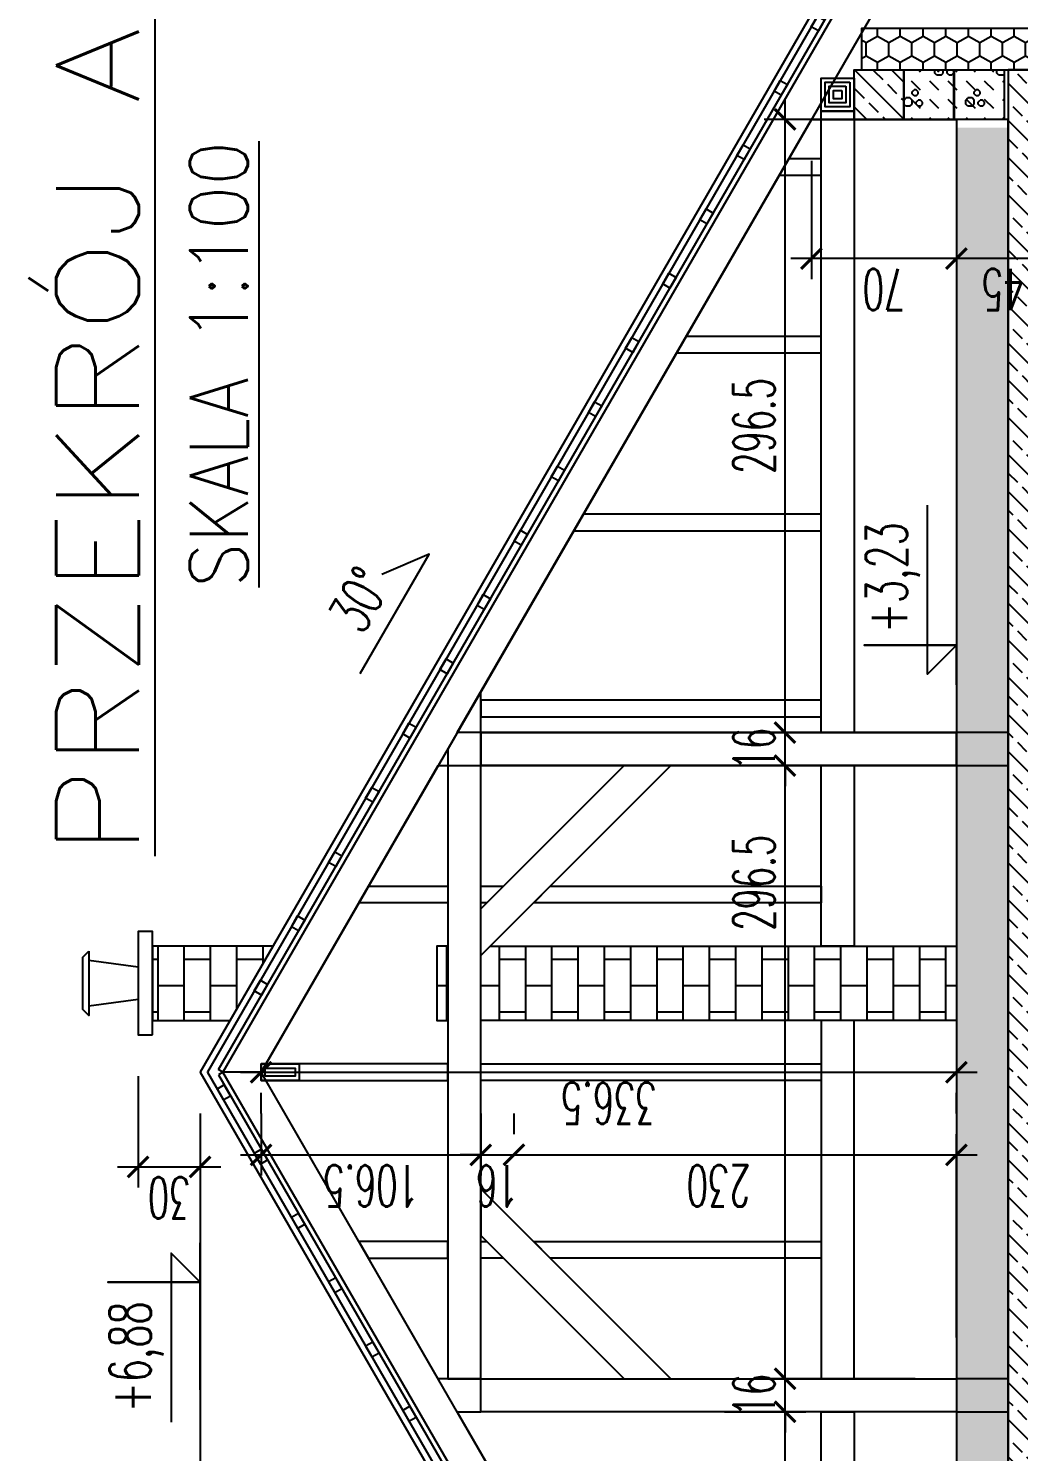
# Model space of a CAD drawing. Header units: millimetres. Extents: x -24587 to 37983, y -70862 to 338.
# Drawn here: x 12663 to 13142, y -60576 to -59887 of the extents above; entities that cross this region are included whole.
import ezdxf
from ezdxf.enums import TextEntityAlignment as Align

# ---------------------------------------------------------------- set-up
doc = ezdxf.new("R2010")
doc.units = ezdxf.units.MM
doc.header["$LTSCALE"] = 50
doc.linetypes.add('DASHED2', pattern=[9.525, 6.35, -3.175])
doc.layers.get('Defpoints').update_dxf_attribs({"color": 251})
for name, color, linetype in [('A-WIEZBA', 163, 'Continuous'), ('K-CIENKIEP', 8, 'DASHED2'), ('K-HATCH', 8, 'Continuous'), ('K-SCHODY', 140, 'Continuous'), ('K-SCIANY', 2, 'Continuous'), ('K-SRUBY', 3, 'Continuous'), ('K-TEXT 2.4mm', 71, 'Continuous'), ('K-TEXT 2.8mm', 101, 'Continuous'), ('K-TEXT 2mm', 254, 'Continuous'), ('K-TEXT 4mm', 4, 'Continuous'), ('K-WYMIARY', 1, 'Continuous')]:
    doc.layers.add(name, color=color, linetype=linetype)
doc.styles.add('text 2.8mm', font='romans.shx', dxfattribs={"width": 0.65})
doc.styles.add('text 2mm', font='romans.shx', dxfattribs={"width": 0.65})
doc.styles.add('text 4mm', font='romans.shx', dxfattribs={"width": 0.8})
doc.styles.add('WYM1', font='romanszb.shx', dxfattribs={"width": 0.6})
doc.dimstyles.new('CM100', dxfattribs={"dimscale": 5, "dimtxt": 2, "dimasz": 1, "dimexe": 1, "dimexo": 2, "dimgap": 0.5, "dimtad": 1, "dimrnd": 0.5, "dimdsep": 46, "dimtxsty": 'WYM1', "dimblk": 'OBLIQUE', "dimcen": 0, "dimdle": 1, "dimclrd": 253, "dimclre": 251, "dimclrt": 30, "dimadec": 0, "dimazin": 0, "dimtfac": 1, "dimtix": 1, "dimtmove": 0, "dimatfit": 0, "dimfxl": 1, "dimtfillclr": 256, "dimtolj": 1, "dimarcsym": 0})

# ---------------------------------------------------------------- blocks, each defined once
blk = doc.blocks.new('_ArchTick')
at = {"color": 0, "linetype": 'ByBlock', "const_width": 0.15}
blk.add_lwpolyline([(-0.5, -0.5), (0.5, 0.5)], dxfattribs=at)
blk = doc.blocks.new('*D137')
at = {"layer": 'Defpoints', "color": 0, "transparency": 16777216}
for p in [(13111.51, -59931.35), (13156.51, -59931.35), (13111.51, -59998.67)]:
    blk.add_point(p, dxfattribs=at)
at = {"layer": 'K-WYMIARY', "color": 251, "lineweight": -2, "transparency": 16777216}
for p, q in [((13111.51, -59951.35), (13111.51, -60008.67)), ((13156.51, -59951.35), (13156.51, -60008.67))]:
    blk.add_line(p, q, dxfattribs=at)
at = {"layer": 'K-WYMIARY', "color": 253, "lineweight": -2, "transparency": 16777216}
blk.add_line((13166.51, -59998.67), (13101.51, -59998.67), dxfattribs=at)
at = {"layer": 'K-WYMIARY', "color": 253, "lineweight": -2, "transparency": 16777216, "xscale": 10, "yscale": 10, "zscale": 10, "rotation": 180}
blk.add_blockref('_ArchTick', (13111.51, -59998.67), dxfattribs=at)
at = {"layer": 'K-WYMIARY', "color": 253, "lineweight": -2, "transparency": 16777216, "xscale": 10, "yscale": 10, "zscale": 10}
blk.add_blockref('_ArchTick', (13156.51, -59998.67), dxfattribs=at)
at = {"layer": 'K-WYMIARY', "color": 30, "transparency": 16777216, "insert": (13134.01, -60013.67), "char_height": 20, "attachment_point": 5, "rotation": 180, "style": 'WYM1'}
blk.add_mtext('\\A1;45', dxfattribs=at)
blk = doc.blocks.new('*D138')
at = {"layer": 'Defpoints', "color": 0, "transparency": 16777216}
for p in [(13041.39, -59931.35), (13111.51, -59931.35), (13041.39, -59998.67)]:
    blk.add_point(p, dxfattribs=at)
at = {"layer": 'K-WYMIARY', "color": 251, "lineweight": -2, "transparency": 16777216}
for p, q in [((13041.39, -59951.35), (13041.39, -60008.67)), ((13111.51, -59951.35), (13111.51, -60008.67))]:
    blk.add_line(p, q, dxfattribs=at)
at = {"layer": 'K-WYMIARY', "color": 253, "lineweight": -2, "transparency": 16777216}
blk.add_line((13121.51, -59998.67), (13031.39, -59998.67), dxfattribs=at)
at = {"layer": 'K-WYMIARY', "color": 253, "lineweight": -2, "transparency": 16777216, "xscale": 10, "yscale": 10, "zscale": 10, "rotation": 180}
blk.add_blockref('_ArchTick', (13041.39, -59998.67), dxfattribs=at)
at = {"layer": 'K-WYMIARY', "color": 253, "lineweight": -2, "transparency": 16777216, "xscale": 10, "yscale": 10, "zscale": 10}
blk.add_blockref('_ArchTick', (13111.51, -59998.67), dxfattribs=at)
at = {"layer": 'K-WYMIARY', "color": 30, "transparency": 16777216, "insert": (13076.45, -60013.67), "char_height": 20, "attachment_point": 5, "rotation": 180, "style": 'WYM1'}
blk.add_mtext('\\A1;70', dxfattribs=at)
blk = doc.blocks.new('*D139')
at = {"layer": 'Defpoints', "color": 0, "transparency": 16777216}
for p in [(12775.23, -60392.35), (13111.51, -60392.35), (13111.51, -60392.35)]:
    blk.add_point(p, dxfattribs=at)
at = {"layer": 'K-WYMIARY', "color": 253, "lineweight": -2, "transparency": 16777216}
blk.add_line((12765.23, -60392.35), (13121.51, -60392.35), dxfattribs=at)
at = {"layer": 'K-WYMIARY', "color": 251, "lineweight": -2, "transparency": 16777216}
for p, q in [((12775.23, -60412.35), (12775.23, -60402.35)), ((13111.51, -60412.35), (13111.51, -60402.35))]:
    blk.add_line(p, q, dxfattribs=at)
at = {"layer": 'K-WYMIARY', "color": 253, "lineweight": -2, "transparency": 16777216, "xscale": 10, "yscale": 10, "zscale": 10, "rotation": 180.0000000000002}
blk.add_blockref('_ArchTick', (12775.23, -60392.35), dxfattribs=at)
at = {"layer": 'K-WYMIARY', "color": 253, "lineweight": -2, "transparency": 16777216, "xscale": 10, "yscale": 10, "zscale": 10}
blk.add_blockref('_ArchTick', (13111.51, -60392.35), dxfattribs=at)
at = {"layer": 'K-WYMIARY', "color": 30, "transparency": 16777216, "insert": (12943.37, -60407.35), "char_height": 20, "attachment_point": 5, "rotation": 180, "style": 'WYM1'}
blk.add_mtext('\\A1;336.5', dxfattribs=at)
blk = doc.blocks.new('*D144')
at = {"layer": 'Defpoints', "color": 0, "transparency": 16777216}
for p in [(12745.79, -60392.35), (13486.01, -60959.35), (12745.79, -61387.52)]:
    blk.add_point(p, dxfattribs=at)
at = {"layer": 'K-WYMIARY', "color": 251, "lineweight": -2, "transparency": 16777216}
for p, q in [((12745.79, -60412.35), (12745.79, -61397.52)), ((13486.01, -60979.35), (13486.01, -61397.52))]:
    blk.add_line(p, q, dxfattribs=at)
at = {"layer": 'K-WYMIARY', "color": 253, "lineweight": -2, "transparency": 16777216}
blk.add_line((13496.01, -61387.52), (12735.79, -61387.52), dxfattribs=at)
at = {"layer": 'K-WYMIARY', "color": 253, "lineweight": -2, "transparency": 16777216, "xscale": 10, "yscale": 10, "zscale": 10, "rotation": 180.0000000000002}
blk.add_blockref('_ArchTick', (12745.79, -61387.52), dxfattribs=at)
at = {"layer": 'K-WYMIARY', "color": 253, "lineweight": -2, "transparency": 16777216, "xscale": 10, "yscale": 10, "zscale": 10}
blk.add_blockref('_ArchTick', (13486.01, -61387.52), dxfattribs=at)
at = {"layer": 'K-WYMIARY', "color": 30, "transparency": 16777216, "insert": (13115.9, -61402.52), "char_height": 20, "attachment_point": 5, "rotation": 180, "style": 'WYM1'}
blk.add_mtext('\\A1;740', dxfattribs=at)
blk = doc.blocks.new('*D143')
at = {"layer": 'Defpoints', "color": 0, "transparency": 16777216}
for p in [(12745.79, -60392.35), (13085.96, -60937.33), (13085.96, -61347.52)]:
    blk.add_point(p, dxfattribs=at)
at = {"layer": 'K-WYMIARY', "color": 251, "lineweight": -2, "transparency": 16777216}
for p, q in [((12745.79, -60412.35), (12745.79, -61357.52)), ((13085.96, -60957.33), (13085.96, -61357.52))]:
    blk.add_line(p, q, dxfattribs=at)
at = {"layer": 'K-WYMIARY', "color": 253, "lineweight": -2, "transparency": 16777216}
blk.add_line((12735.79, -61347.52), (13095.96, -61347.52), dxfattribs=at)
at = {"layer": 'K-WYMIARY', "color": 253, "lineweight": -2, "transparency": 16777216, "xscale": 10, "yscale": 10, "zscale": 10, "rotation": 180.0000000000002}
blk.add_blockref('_ArchTick', (12745.79, -61347.52), dxfattribs=at)
at = {"layer": 'K-WYMIARY', "color": 253, "lineweight": -2, "transparency": 16777216, "xscale": 10, "yscale": 10, "zscale": 10}
blk.add_blockref('_ArchTick', (13085.96, -61347.52), dxfattribs=at)
at = {"layer": 'K-WYMIARY', "color": 30, "transparency": 16777216, "insert": (12915.87, -61362.52), "char_height": 20, "attachment_point": 5, "rotation": 180, "style": 'WYM1'}
blk.add_mtext('\\A1;340', dxfattribs=at)
blk = doc.blocks.new('*D148')
at = {"layer": 'Defpoints', "color": 0, "transparency": 16777216}
for p in [(12979.25, -60556.68), (13028.59, -60556.68), (13041.39, -60853.35)]:
    blk.add_point(p, dxfattribs=at)
at = {"layer": 'K-WYMIARY', "color": 253, "lineweight": -2, "transparency": 16777216}
blk.add_line((13028.59, -60863.35), (13028.59, -60546.68), dxfattribs=at)
at = {"layer": 'K-WYMIARY', "color": 251, "lineweight": -2, "transparency": 16777216}
for p, q in [((12999.25, -60556.68), (13038.59, -60556.68)), ((13021.39, -60853.35), (13018.59, -60853.35))]:
    blk.add_line(p, q, dxfattribs=at)
at = {"layer": 'K-WYMIARY', "color": 253, "lineweight": -2, "transparency": 16777216, "xscale": 10, "yscale": 10, "zscale": 10}
for p, rotation in [((13028.59, -60556.68), 90.0000000000002), ((13028.59, -60853.35), 270.0000000000002)]:
    blk.add_blockref('_ArchTick', p, dxfattribs=dict(at, rotation=rotation))
at = {"layer": 'K-WYMIARY', "color": 30, "transparency": 16777216, "insert": (13013.59, -60705.02), "char_height": 20, "attachment_point": 5, "rotation": 90, "style": 'WYM1'}
blk.add_mtext('\\A1;296.5', dxfattribs=at)
blk = doc.blocks.new('*D149')
at = {"layer": 'Defpoints', "color": 0, "transparency": 16777216}
for p in [(13028.59, -60540.68), (13111.51, -60540.68), (12979.25, -60556.68)]:
    blk.add_point(p, dxfattribs=at)
at = {"layer": 'K-WYMIARY', "color": 253, "lineweight": -2, "transparency": 16777216}
for p, q in [((13028.59, -60540.68), (13028.59, -60530.68)), ((13028.59, -60556.68), (13028.59, -60540.68)), ((13028.59, -60556.68), (13028.59, -60566.68))]:
    blk.add_line(p, q, dxfattribs=at)
at = {"layer": 'K-WYMIARY', "color": 251, "lineweight": -2, "transparency": 16777216}
for p, q in [((13091.51, -60540.68), (13018.59, -60540.68)), ((12999.25, -60556.68), (13038.59, -60556.68))]:
    blk.add_line(p, q, dxfattribs=at)
at = {"layer": 'K-WYMIARY', "color": 253, "lineweight": -2, "transparency": 16777216, "xscale": 10, "yscale": 10, "zscale": 10}
for p, rotation in [((13028.59, -60540.68), 270.0000000000002), ((13028.59, -60556.68), 90.0000000000002)]:
    blk.add_blockref('_ArchTick', p, dxfattribs=dict(at, rotation=rotation))
at = {"layer": 'K-WYMIARY', "color": 30, "transparency": 16777216, "insert": (13013.59, -60548.68), "char_height": 20, "attachment_point": 5, "rotation": 90, "style": 'WYM1'}
blk.add_mtext('\\A1;16', dxfattribs=at)
blk = doc.blocks.new('*D150')
at = {"layer": 'Defpoints', "color": 0, "transparency": 16777216}
for p in [(13028.59, -60244.02), (13111.51, -60244.02), (13111.51, -60540.68)]:
    blk.add_point(p, dxfattribs=at)
at = {"layer": 'K-WYMIARY', "color": 253, "lineweight": -2, "transparency": 16777216}
blk.add_line((13028.59, -60550.68), (13028.59, -60234.02), dxfattribs=at)
at = {"layer": 'K-WYMIARY', "color": 251, "lineweight": -2, "transparency": 16777216}
for p, q in [((13091.51, -60244.02), (13018.59, -60244.02)), ((13091.51, -60540.68), (13018.59, -60540.68))]:
    blk.add_line(p, q, dxfattribs=at)
at = {"layer": 'K-WYMIARY', "color": 253, "lineweight": -2, "transparency": 16777216, "xscale": 10, "yscale": 10, "zscale": 10}
for p, rotation in [((13028.59, -60244.02), 90.0000000000002), ((13028.59, -60540.68), 270.0000000000002)]:
    blk.add_blockref('_ArchTick', p, dxfattribs=dict(at, rotation=rotation))
at = {"layer": 'K-WYMIARY', "color": 30, "transparency": 16777216, "insert": (13013.59, -60300.72), "char_height": 20, "attachment_point": 5, "rotation": 90, "style": 'WYM1'}
blk.add_mtext('\\A1;296.5', dxfattribs=at)
blk = doc.blocks.new('*D151')
at = {"layer": 'Defpoints', "color": 0, "transparency": 16777216}
for p in [(13028.59, -60228.02), (13111.51, -60228.02), (13111.51, -60244.02)]:
    blk.add_point(p, dxfattribs=at)
at = {"layer": 'K-WYMIARY', "color": 253, "lineweight": -2, "transparency": 16777216}
for p, q in [((13028.59, -60228.02), (13028.59, -60218.02)), ((13028.59, -60244.02), (13028.59, -60228.02)), ((13028.59, -60244.02), (13028.59, -60254.02))]:
    blk.add_line(p, q, dxfattribs=at)
at = {"layer": 'K-WYMIARY', "color": 251, "lineweight": -2, "transparency": 16777216}
for p, q in [((13091.51, -60228.02), (13018.59, -60228.02)), ((13091.51, -60244.02), (13018.59, -60244.02))]:
    blk.add_line(p, q, dxfattribs=at)
at = {"layer": 'K-WYMIARY', "color": 253, "lineweight": -2, "transparency": 16777216, "xscale": 10, "yscale": 10, "zscale": 10}
for p, rotation in [((13028.59, -60228.02), 270.0000000000002), ((13028.59, -60244.02), 90.0000000000002)]:
    blk.add_blockref('_ArchTick', p, dxfattribs=dict(at, rotation=rotation))
at = {"layer": 'K-WYMIARY', "color": 30, "transparency": 16777216, "insert": (13013.59, -60236.02), "char_height": 20, "attachment_point": 5, "rotation": 90, "style": 'WYM1'}
blk.add_mtext('\\A1;16', dxfattribs=at)
blk = doc.blocks.new('*D152')
at = {"layer": 'Defpoints', "color": 0, "transparency": 16777216}
for p in [(13028.59, -59931.35), (13111.51, -59931.35), (13111.51, -60228.02)]:
    blk.add_point(p, dxfattribs=at)
at = {"layer": 'K-WYMIARY', "color": 253, "lineweight": -2, "transparency": 16777216}
blk.add_line((13028.59, -60238.02), (13028.59, -59921.35), dxfattribs=at)
at = {"layer": 'K-WYMIARY', "color": 251, "lineweight": -2, "transparency": 16777216}
for p, q in [((13091.51, -59931.35), (13018.59, -59931.35)), ((13091.51, -60228.02), (13018.59, -60228.02))]:
    blk.add_line(p, q, dxfattribs=at)
at = {"layer": 'K-WYMIARY', "color": 253, "lineweight": -2, "transparency": 16777216, "xscale": 10, "yscale": 10, "zscale": 10}
for p, rotation in [((13028.59, -59931.35), 90.0000000000002), ((13028.59, -60228.02), 270.0000000000002)]:
    blk.add_blockref('_ArchTick', p, dxfattribs=dict(at, rotation=rotation))
at = {"layer": 'K-WYMIARY', "color": 30, "transparency": 16777216, "insert": (13013.59, -60079.68), "char_height": 20, "attachment_point": 5, "rotation": 90, "style": 'WYM1'}
blk.add_mtext('\\A1;296.5', dxfattribs=at)
blk = doc.blocks.new('*D153')
at = {"layer": 'Defpoints', "color": 0, "transparency": 16777216}
for p in [(13111.51, -60432.35), (12881.49, -60540.68), (13111.51, -60540.68)]:
    blk.add_point(p, dxfattribs=at)
at = {"layer": 'K-WYMIARY', "color": 251, "lineweight": -2, "transparency": 16777216}
for p, q in [((12881.49, -60520.68), (12881.49, -60422.35)), ((13111.51, -60520.68), (13111.51, -60422.35))]:
    blk.add_line(p, q, dxfattribs=at)
at = {"layer": 'K-WYMIARY', "color": 253, "lineweight": -2, "transparency": 16777216}
blk.add_line((12871.49, -60432.35), (13121.51, -60432.35), dxfattribs=at)
at = {"layer": 'K-WYMIARY', "color": 253, "lineweight": -2, "transparency": 16777216, "xscale": 10, "yscale": 10, "zscale": 10, "rotation": 180.0000000000002}
blk.add_blockref('_ArchTick', (12881.49, -60432.35), dxfattribs=at)
at = {"layer": 'K-WYMIARY', "color": 253, "lineweight": -2, "transparency": 16777216, "xscale": 10, "yscale": 10, "zscale": 10}
blk.add_blockref('_ArchTick', (13111.51, -60432.35), dxfattribs=at)
at = {"layer": 'K-WYMIARY', "color": 30, "transparency": 16777216, "insert": (12996.5, -60447.35), "char_height": 20, "attachment_point": 5, "rotation": 180, "style": 'WYM1'}
blk.add_mtext('\\A1;230', dxfattribs=at)
blk = doc.blocks.new('*D154')
at = {"layer": 'Defpoints', "color": 0, "transparency": 16777216}
for p in [(12775.23, -60392.35), (12881.49, -60392.35), (12881.49, -60432.35)]:
    blk.add_point(p, dxfattribs=at)
at = {"layer": 'K-WYMIARY', "color": 251, "lineweight": -2, "transparency": 16777216}
for p, q in [((12775.23, -60412.35), (12775.23, -60442.35)), ((12881.49, -60412.35), (12881.49, -60442.35))]:
    blk.add_line(p, q, dxfattribs=at)
at = {"layer": 'K-WYMIARY', "color": 253, "lineweight": -2, "transparency": 16777216}
blk.add_line((12765.23, -60432.35), (12891.49, -60432.35), dxfattribs=at)
at = {"layer": 'K-WYMIARY', "color": 253, "lineweight": -2, "transparency": 16777216, "xscale": 10, "yscale": 10, "zscale": 10, "rotation": 180.0000000000002}
blk.add_blockref('_ArchTick', (12775.23, -60432.35), dxfattribs=at)
at = {"layer": 'K-WYMIARY', "color": 253, "lineweight": -2, "transparency": 16777216, "xscale": 10, "yscale": 10, "zscale": 10}
blk.add_blockref('_ArchTick', (12881.49, -60432.35), dxfattribs=at)
at = {"layer": 'K-WYMIARY', "color": 30, "transparency": 16777216, "insert": (12828.36, -60447.35), "char_height": 20, "attachment_point": 5, "rotation": 180, "style": 'WYM1'}
blk.add_mtext('\\A1;106.5', dxfattribs=at)
blk = doc.blocks.new('*D155')
at = {"layer": 'Defpoints', "color": 0, "transparency": 16777216}
for p in [(12881.49, -60432.35), (12897.49, -60432.35), (12897.49, -60432.35)]:
    blk.add_point(p, dxfattribs=at)
at = {"layer": 'K-WYMIARY', "color": 251, "lineweight": -2, "transparency": 16777216}
for p, q in [((12881.49, -60412.35), (12881.49, -60422.35)), ((12897.49, -60412.35), (12897.49, -60422.35))]:
    blk.add_line(p, q, dxfattribs=at)
at = {"layer": 'K-WYMIARY', "color": 253, "lineweight": -2, "transparency": 16777216}
for p, q in [((12881.49, -60432.35), (12871.49, -60432.35)), ((12881.49, -60432.35), (12897.49, -60432.35)), ((12897.49, -60432.35), (12907.49, -60432.35))]:
    blk.add_line(p, q, dxfattribs=at)
at = {"layer": 'K-WYMIARY', "color": 253, "lineweight": -2, "transparency": 16777216, "xscale": 10, "yscale": 10, "zscale": 10}
blk.add_blockref('_ArchTick', (12881.49, -60432.35), dxfattribs=at)
at = {"layer": 'K-WYMIARY', "color": 253, "lineweight": -2, "transparency": 16777216, "xscale": 10, "yscale": 10, "zscale": 10, "rotation": 180.0000000000002}
blk.add_blockref('_ArchTick', (12897.49, -60432.35), dxfattribs=at)
at = {"layer": 'K-WYMIARY', "color": 30, "transparency": 16777216, "insert": (12889.49, -60447.35), "char_height": 20, "attachment_point": 5, "rotation": 180, "style": 'WYM1'}
blk.add_mtext('\\A1;16', dxfattribs=at)
blk = doc.blocks.new('*D238')
at = {"layer": 'Defpoints', "color": 0, "transparency": 16777216}
for p in [(12715.79, -60374.35), (12745.79, -60392.35), (12745.79, -60438.19)]:
    blk.add_point(p, dxfattribs=at)
at = {"layer": 'K-WYMIARY', "color": 251, "lineweight": -2, "transparency": 16777216}
for p, q in [((12715.79, -60394.35), (12715.79, -60448.19)), ((12745.79, -60412.35), (12745.79, -60448.19))]:
    blk.add_line(p, q, dxfattribs=at)
at = {"layer": 'K-WYMIARY', "color": 253, "lineweight": -2, "transparency": 16777216}
blk.add_line((12705.79, -60438.19), (12755.79, -60438.19), dxfattribs=at)
at = {"layer": 'K-WYMIARY', "color": 253, "lineweight": -2, "transparency": 16777216, "xscale": 10, "yscale": 10, "zscale": 10}
for p, rotation in [((12715.79, -60438.19), 179.9999999999999), ((12745.79, -60438.19), 359.9999999999999)]:
    blk.add_blockref('_ArchTick', p, dxfattribs=dict(at, rotation=rotation))
at = {"layer": 'K-WYMIARY', "color": 30, "transparency": 16777216, "insert": (12730.79, -60453.19), "char_height": 20, "attachment_point": 5, "rotation": 180, "style": 'WYM1'}
blk.add_mtext('\\A1;30', dxfattribs=at)

msp = doc.modelspace()

# ---------------------------------------------------------------- hatches: boundary and pattern name
at = {"layer": 'K-HATCH'}
h = msp.add_hatch(dxfattribs=at)
h.set_pattern_fill('HONEY', color=256, scale=2)
h.set_pattern_definition([(90, (315.0566, 2), (-5.4992613, 9.525), [6.35, -12.7]), (210, (315.0566, 2), (-5.49926133, -9.525), [6.35, -12.7]), (150, (315.0566, 2), (-10.9985226, 2e-08), [-12.7, 6.35])])
h.paths.add_polyline_path([(13065.639, -59887.349), (13065.639, -59907.349), (13201.009, -59907.349), (13201.009, -59887.349)])
h = msp.add_hatch(dxfattribs=at)
h.set_pattern_fill('ANSI33', color=256, scale=2, angle=360, style=0)
h.set_pattern_definition([(135, (315.057, 4), (-8.980256, -8.980256), []), (135, (315.057, 12.98), (-8.980256, -8.980256), [6.35, -3.175])])
h.paths.add_polyline_path([(13086.009, -59907.349), (13062.009, -59907.349), (13062.009, -59931.349), (13086.009, -59931.349)])
h = msp.add_hatch(dxfattribs=at)
h.set_pattern_fill('GAZOBET', color=256, angle=90, style=0, pattern_type=2)
h.set_pattern_definition([(90, (-4e-14, 1), (-30, 30), [1, -29]), (90, (-3, 1), (-30, 30), [1, -29]), (90, (-2, 6), (-30, 30), [1, -29]), (90, (-5, 6), (-30, 30), [1, -29]), (90, (-15, 16), (-30, 30), [1, -29]), (90, (-18, 16), (-30, 30), [1, -29]), (90, (-17, 21), (-30, 30), [1, -29]), (90, (-20, 21), (-30, 30), [1, -29]), (90, (-5, 1), (-30, 30), [2, -28]), (90, (-9, 1), (-30, 30), [2, -28]), (90, (-20, 16), (-30, 30), [2, -28]), (90, (-24, 16), (-30, 30), [2, -28]), (180, (-1, -4e-14), (-30, -30), [1, -29]), (180, (-1, 3), (-30, -30), [1, -29]), (180, (-3, 5), (-30, -30), [1, -29]), (180, (-3, 8), (-30, -30), [1, -29]), (180, (-16, 15), (-30, -30), [1, -29]), (180, (-16, 18), (-30, -30), [1, -29]), (180, (-18, 20), (-30, -30), [1, -29]), (180, (-18, 23), (-30, -30), [1, -29]), (180, (-6, -3e-13), (-30, -30), [2, -28]), (180, (-6, 4), (-30, -30), [2, -28]), (180, (-21, 15), (-30, -30), [2, -28]), (180, (-21, 19), (-30, -30), [2, -28]), (135, (-2, -8e-14), (-45, 15), [1.414214, -41.012193]), (135, (-8e-14, 2), (-45, 15), [1.414214, -41.012193]), (135, (-4, 5), (-45, 15), [1.414214, -41.012193]), (135, (-2, 7), (-45, 15), [1.414214, -41.012193]), (135, (-17, 15), (-45, 15), [1.414214, -41.012193]), (135, (-15, 17), (-45, 15), [1.414214, -41.012193]), (135, (-19, 20), (-45, 15), [1.414214, -41.012193]), (135, (-17, 22), (-45, 15), [1.414214, -41.012193]), (135, (-8, -3e-13), (-45, 15), [1.414214, -41.012193]), (135, (-5, 3), (-45, 15), [1.414214, -41.012193]), (135, (-23, 15), (-45, 15), [1.414214, -41.012193]), (135, (-20, 18), (-45, 15), [1.414214, -41.012193]), (45, (-1, -4e-14), (-3e-12, 60), [1.414214, -19.79899]), (45, (-3, 2), (-3e-12, 60), [1.414214, -19.79899]), (45, (-3, 5), (-3e-12, 60), [1.414214, -19.79899]), (45, (-5, 7), (-3e-12, 60), [1.414214, -19.79899]), (45, (-16, 15), (-3e-12, 60), [1.414214, -19.79899]), (45, (-18, 17), (-3e-12, 60), [1.414214, -19.79899]), (45, (-18, 20), (-3e-12, 60), [1.414214, -19.79899]), (45, (-20, 22), (-3e-12, 60), [1.414214, -19.79899]), (45, (-6, -3e-13), (-3e-12, 60), [1.414214, -19.79899]), (45, (-9, 3), (-3e-12, 60), [1.414214, -19.79899]), (45, (-21, 15), (-3e-12, 60), [1.414214, -19.79899]), (45, (-24, 18), (-3e-12, 60), [1.414214, -19.79899]), (135, (-5, 10), (-8.83883476, -4e-13), [6.25, -6.25])])
h.paths.add_polyline_path([(13110.009, -59907.349), (13086.009, -59907.349), (13086.009, -59931.349), (13110.009, -59931.349)])
h.paths.add_polyline_path([(13110.509, -59931.349), (13134.509, -59931.349), (13134.509, -59907.349), (13110.509, -59907.349)])
h = msp.add_hatch(dxfattribs=at)
h.set_pattern_fill('ANSI33', color=256, scale=2, angle=360, style=0)
h.set_pattern_definition([(135, (315.057, -7e-12), (-8.980256, -8.980256), []), (135, (315.057, 8.98), (-8.980256, -8.980256), [6.35, -3.175])])
h.paths.add_polyline_path([(13136.509, -60877.349), (13156.509, -60877.349), (13156.509, -60807.349), (13160.509, -60807.349), (13160.509, -60783.349), (13156.509, -60783.349), (13156.509, -60331.349), (13160.509, -60331.349), (13160.509, -60307.349), (13156.509, -60307.349), (13156.509, -59931.349), (13201.009, -59931.349), (13201.009, -59907.349), (13136.509, -59907.349)])
h = msp.add_hatch(dxfattribs=at)
h.set_pattern_fill('HONEY', color=256, scale=2)
h.set_pattern_definition([(90, (315.0566, -7e-12), (-5.4992613, 9.525), [6.35, -12.7]), (210, (315.0566, -7e-12), (-5.49926133, -9.525), [6.35, -12.7]), (150, (315.0566, -7e-12), (-10.9985226, 2e-08), [-12.7, 6.35])])
h.paths.add_polyline_path([(13111.509, -59935.349), (13111.509, -60849.349), (13134.509, -60849.349), (13136.509, -60849.349), (13136.509, -59935.349)])
h = msp.add_hatch(dxfattribs=at)
h.set_pattern_fill('BRICK', color=256, scale=2, angle=180)
h.set_pattern_definition([(270, (0, 0), (12.7, -4e-14), []), (360, (0, 0), (7e-14, 25.4), [12.7, -12.7]), (360, (-4e-14, -12.7), (7e-14, 25.4), [-12.7, 12.7])])
h.paths.add_polyline_path([(12722.787, -60331.349), (12722.787, -60367.349), (12760.221, -60367.349), (12781.005, -60331.349)])
h.paths.add_polyline_path([(12865.491, -60331.349), (12860.295, -60331.349), (12860.295, -60367.349), (12865.491, -60367.349)])
h.paths.add_polyline_path([(12881.491, -60367.349), (13111.509, -60367.349), (13111.509, -60331.349), (12886.081, -60331.349), (12881.491, -60335.939)])

# ---------------------------------------------------------------- linework, layer by layer
at = {"layer": 'A-WIEZBA'}
for p, q in [((12754.591, -60391.099), (13066.292, -59851.217)), ((13069.958, -59849.869), (12756.756, -60392.349)), ((13083.482, -59858.443), (12775.232, -60392.349)), ((13069.958, -60934.829), (12756.756, -60392.349)), ((13083.482, -60926.255), (12775.232, -60392.349)), ((12754.591, -60393.599), (13066.292, -60933.481))]:
    msp.add_line(p, q, dxfattribs=at)
at = {"layer": 'A-WIEZBA', "elevation": 0}
for points in [[(13044.725, -59888.573), (13041.261, -59886.573), (13044.261, -59881.377), (13047.725, -59883.377)], [(13026.77, -59919.673), (13023.305, -59917.673), (13026.305, -59912.476), (13029.77, -59914.476)], [(13008.814, -59950.772), (13005.35, -59948.772), (13008.35, -59943.576), (13011.814, -59945.576)], [(13046.009, -59958.349), (13046.009, -59950.349), (13030.421, -59950.349), (13025.802, -59958.349)], [(12990.859, -59981.872), (12987.395, -59979.872), (12990.395, -59974.676), (12993.859, -59976.676)], [(12972.903, -60012.972), (12969.439, -60010.972), (12972.439, -60005.776), (12975.903, -60007.776)], [(12954.948, -60044.071), (12951.484, -60042.071), (12954.484, -60036.875), (12957.948, -60038.875)], [(13046.009, -60044.349), (13046.009, -60036.349), (12980.768, -60036.349), (12976.15, -60044.349)], [(12936.992, -60075.171), (12933.528, -60073.171), (12936.528, -60067.975), (12939.992, -60069.975)], [(12919.037, -60106.271), (12915.573, -60104.271), (12918.573, -60099.075), (12922.037, -60101.075)], [(13046.009, -60130.349), (13046.009, -60122.349), (12931.116, -60122.349), (12926.497, -60130.349)], [(12901.082, -60137.371), (12897.617, -60135.371), (12900.617, -60130.174), (12904.082, -60132.174)], [(12883.126, -60168.47), (12879.662, -60166.47), (12882.662, -60161.274), (12886.126, -60163.274)], [(12865.171, -60199.57), (12861.707, -60197.57), (12864.707, -60192.374), (12868.171, -60194.374)], [(13046.009, -60220.349), (13046.009, -60212.349), (12881.491, -60212.349), (12881.491, -60220.349)], [(12847.215, -60230.67), (12843.751, -60228.67), (12846.751, -60223.474), (12850.215, -60225.474)], [(12829.26, -60261.769), (12825.796, -60259.769), (12828.796, -60254.573), (12832.26, -60256.573)], [(12811.304, -60292.869), (12807.84, -60290.869), (12810.84, -60285.673), (12814.304, -60287.673)], [(12822.574, -60310.349), (12827.193, -60302.349), (12865.491, -60302.349), (12865.491, -60310.349)], [(12907.081, -60310.349), (12915.081, -60302.349), (13046.009, -60302.349), (13046.009, -60310.349)], [(12793.349, -60323.969), (12789.885, -60321.969), (12792.885, -60316.773), (12796.349, -60318.773)], [(12775.394, -60355.069), (12771.93, -60353.069), (12774.93, -60347.872), (12778.394, -60349.872)], [(12775.232, -60388.349), (12775.232, -60396.349), (12865.491, -60396.349), (12865.491, -60388.349)], [(12775.232, -60396.349), (12775.232, -60388.349), (12793.707, -60388.349), (12793.707, -60396.349)], [(12777.232, -60394.349), (12777.232, -60390.349), (12791.707, -60390.349), (12791.707, -60394.349)], [(13046.009, -60388.349), (13046.009, -60396.349), (12881.491, -60396.349), (12881.491, -60388.349)], [(12757.438, -60398.53), (12753.974, -60400.53), (12756.974, -60405.726), (12760.438, -60403.726)], [(12775.394, -60429.629), (12771.93, -60431.629), (12774.93, -60436.826), (12778.394, -60434.826)], [(12793.349, -60460.729), (12789.885, -60462.729), (12792.885, -60467.925), (12796.349, -60465.925)], [(12822.574, -60474.349), (12827.193, -60482.349), (12865.491, -60482.349), (12865.491, -60474.349)], [(12884.454, -60474.349), (12892.454, -60482.349), (12881.491, -60482.349), (12881.491, -60474.349)], [(12915.081, -60482.349), (12907.081, -60474.349), (13046.009, -60474.349), (13046.009, -60482.349)], [(12811.304, -60491.829), (12807.84, -60493.829), (12810.84, -60499.025), (12814.304, -60497.025)], [(12829.26, -60522.929), (12825.796, -60524.929), (12828.796, -60530.125), (12832.26, -60528.125)], [(12847.215, -60554.028), (12843.751, -60556.028), (12846.751, -60561.224), (12850.215, -60559.224)]]:
    msp.add_lwpolyline(points, close=True, dxfattribs=at)
at = {"layer": 'A-WIEZBA'}
for points in [[(13062.009, -59911.349), (13062.009, -59927.349), (13046.009, -59927.349), (13046.009, -59911.349)], [(13060.009, -59913.349), (13060.009, -59925.349), (13048.009, -59925.349), (13048.009, -59913.349)], [(13058.009, -59915.349), (13058.009, -59923.349), (13050.009, -59923.349), (13050.009, -59915.349)], [(13056.009, -59917.349), (13056.009, -59921.349), (13052.009, -59921.349), (13052.009, -59917.349)], [(13062.009, -59927.349), (13062.009, -60228.016), (13046.009, -60228.016), (13046.009, -59927.349)], [(12881.491, -60540.682), (12881.491, -60208.303), (12865.491, -60236.016), (12865.491, -60540.682)], [(12881.491, -60228.016), (12881.491, -60244.016), (13111.509, -60244.016), (13111.509, -60228.016)], [(12881.491, -60244.016), (12881.491, -60228.016), (13111.509, -60228.016), (13111.509, -60244.016)], [(12881.491, -60244.016), (12881.491, -60228.016), (13111.509, -60228.016), (13111.509, -60244.016)], [(12950.787, -60244.016), (12973.415, -60244.016), (12881.491, -60335.939), (12881.491, -60313.312)], [(13062.009, -60244.016), (13062.009, -60331.349), (13046.009, -60331.349), (13046.009, -60244.016)], [(13062.009, -60540.682), (13062.009, -60367.349), (13046.009, -60367.349), (13046.009, -60540.682)], [(12950.787, -60540.682), (12973.415, -60540.682), (12881.491, -60448.758), (12881.491, -60471.386)], [(12881.491, -60556.682), (12881.491, -60540.682), (13111.509, -60540.682), (13111.509, -60556.682)], [(13062.009, -60556.682), (13062.009, -60857.349), (13046.009, -60857.349), (13046.009, -60556.682)]]:
    msp.add_lwpolyline(points, close=True, dxfattribs=at)
at = {"layer": 'A-WIEZBA', "elevation": 0}
for points in [[(12881.491, -60310.349), (12881.491, -60302.349), (12892.454, -60302.349), (12884.454, -60310.349), (12881.491, -60310.349)], [(12775.232, -60392.349), (12756.756, -60392.349), (12754.591, -60391.099)], [(12775.232, -60392.349), (12756.756, -60392.349), (12754.591, -60393.599)]]:
    msp.add_lwpolyline(points, dxfattribs=at)
at = {"layer": 'K-CIENKIEP', "ltscale": 0.2}
for points in [[(13111.509, -60244.016), (13136.509, -60244.016), (13136.509, -60228.016), (13111.509, -60228.016)], [(13111.509, -60556.682), (13136.509, -60556.682), (13136.509, -60540.682), (13111.509, -60540.682)]]:
    msp.add_lwpolyline(points, dxfattribs=at)
at = {"layer": 'K-HATCH'}
for points in [[(13201.009, -59907.349), (13201.009, -59887.349), (13065.639, -59887.349), (13065.639, -59907.349)], [(13086.009, -59907.349), (13086.009, -59931.349), (13062.009, -59931.349), (13062.009, -59907.349)], [(13110.009, -59907.349), (13110.009, -59931.349), (13086.009, -59931.349), (13086.009, -59907.349)], [(13134.509, -59907.349), (13134.509, -59931.349), (13110.509, -59931.349), (13110.509, -59907.349)], [(13156.509, -59931.349), (13201.009, -59931.349), (13201.009, -59907.349), (13136.509, -59907.349), (13136.509, -60877.349), (13156.509, -60877.349), (13156.509, -60807.349), (13160.509, -60807.349), (13160.509, -60783.349), (13156.509, -60783.349), (13156.509, -60331.349), (13160.509, -60331.349), (13160.509, -60307.349), (13156.509, -60307.349)]]:
    msp.add_lwpolyline(points, close=True, dxfattribs=at)
msp.add_lwpolyline([(13136.509, -60853.349), (13136.509, -59931.349), (13111.509, -59931.349), (13111.509, -60853.349), (13136.509, -60853.349), (13136.509, -60853.349)], dxfattribs=at)
at = {"layer": 'K-SCHODY'}
for points in [[(12722.787, -60374.349), (12722.787, -60324.349), (12715.787, -60324.349), (12715.787, -60374.349)], [(12722.787, -60331.349), (12722.787, -60367.349), (12760.221, -60367.349), (12781.005, -60331.349)], [(12865.491, -60367.349), (12865.491, -60331.349), (12860.295, -60331.349), (12860.295, -60367.349)], [(12881.491, -60367.349), (12881.491, -60335.939), (12886.081, -60331.349), (13111.509, -60331.349), (13111.509, -60367.349)]]:
    msp.add_lwpolyline(points, close=True, dxfattribs=at)
at = {"layer": 'K-SCIANY', "elevation": 0}
msp.add_lwpolyline([(13060.115, -59847.917), (12745.787, -60392.349), (13060.115, -60936.781)], dxfattribs=at)
at = {"layer": 'K-SCIANY'}
msp.add_lwpolyline([(13041.39, -59931.349), (13111.509, -59931.349), (13111.509, -60853.349), (13041.39, -60853.349), (12870.11, -60556.682), (12881.491, -60556.682), (12881.491, -60540.682), (12860.872, -60540.682), (12775.232, -60392.349), (12860.872, -60244.016), (12881.491, -60244.016), (12881.491, -60228.016), (12870.11, -60228.016), (13041.39, -59931.349)], dxfattribs=at)
at = {"layer": 'K-SRUBY', "elevation": 0}
msp.add_lwpolyline([(13062.216, -59850.277), (12749.251, -60392.349), (13062.216, -60934.421)], dxfattribs=at)
at = {"layer": 'K-SRUBY', "linetype": 'ByBlock', "lineweight": -2}
msp.add_lwpolyline([(12691.9, -60333.828), (12691.9, -60364.87), (12689.049, -60362.018), (12689.049, -60336.68)], close=True, dxfattribs=at)
at = {"layer": 'K-SRUBY', "linetype": 'ByBlock', "lineweight": -2, "elevation": 0}
for points in [[(12715.787, -60341.476), (12691.9, -60338.295)], [(12715.787, -60357.222), (12691.9, -60360.403)]]:
    msp.add_lwpolyline(points, dxfattribs=at)
at = {"layer": 'K-TEXT 2.4mm'}
msp.add_lwpolyline([(13111.509, -60133.658), (13111.509, -60204.854), (13111.509, -60185.733), (13097.455, -60199.788), (13097.455, -60185.733), (13111.509, -60185.733), (13066.858, -60185.733), (13097.455, -60185.733), (13097.455, -60117.973)], dxfattribs=at)
at = {"layer": 'K-TEXT 2.4mm', "elevation": 0}
msp.add_lwpolyline([(12745.787, -60546.076), (12745.787, -60474.88), (12745.787, -60494), (12731.733, -60479.946), (12731.733, -60494), (12745.787, -60494), (12701.136, -60494), (12731.733, -60494), (12731.733, -60561.761)], dxfattribs=at)
at = {"layer": 'K-TEXT 2mm', "elevation": 0}
msp.add_lwpolyline([(12823.103, -60199.465), (12856.438, -60141.727), (12833.606, -60151.488)], dxfattribs=at)

# ---------------------------------------------------------------- texts
at = {"layer": 'K-TEXT 2.8mm', "linetype": 'ByBlock', "lineweight": -2, "style": 'text 2.8mm', "width": 0.9}
msp.add_text('%%USKALA 1:100', height=28, rotation=90, dxfattribs=at).set_placement((12768.785, -60157.821))
at = {"layer": 'K-TEXT 2mm', "style": 'text 2mm', "width": 0.65}
for s, p in [('+3,23', (13077.653, -60153.071)), ('+6,88', (12711.931, -60530.064))]:
    msp.add_text(s, height=20, rotation=90, dxfattribs=at).set_placement(p, align=Align.MIDDLE_CENTER)
msp.add_text('30%%D', height=20, rotation=60, dxfattribs=at).set_placement((12824.306, -60181.216))
at = {"layer": 'K-TEXT 4mm', "style": 'text 4mm', "width": 1.2}
msp.add_text('%%UPRZEKRÓJ A-A', height=40, rotation=90, dxfattribs=at).set_placement((12716.09, -60287.825))

# ---------------------------------------------------------------- dimensions: what is measured, and where the dimension line sits
at = {"layer": 'K-WYMIARY'}
for base, p1, p2, angle, override, picture, middle in [((13028.594, -59931.349), (13111.509, -60228.016), (13111.509, -59931.349), 90, {"dimscale": 10, "dimblk": 'ArchTick', "dimtmove": 1}, '*D152', (13013.594, -60079.682)), ((13041.39, -59998.67), (13111.509, -59931.349), (13041.39, -59931.349), 180, {"dimscale": 10, "dimblk": 'ArchTick', "dimtmove": 1}, '*D138', (13076.45, -60013.67)), ((13111.509, -59998.67), (13156.509, -59931.349), (13111.509, -59931.349), 180, {"dimscale": 10, "dimblk": 'ArchTick', "dimtmove": 1}, '*D137', (13134.009, -60013.67)), ((13028.594, -60228.016), (13111.509, -60244.016), (13111.509, -60228.016), 90, {"dimscale": 10, "dimblk": 'ArchTick', "dimtmove": 1}, '*D151', (13013.594, -60236.016)), ((12745.787, -60438.188), (12715.787, -60374.349), (12745.787, -60392.349), 180, {"dimscale": 10, "dimblk": 'ArchTick'}, '*D238', (12730.787, -60453.188)), ((12745.787, -61387.519), (13486.009, -60959.349), (12745.787, -60392.349), 180, {"dimscale": 10, "dimblk": 'ArchTick'}, '*D144', (13115.898, -61402.519)), ((13085.958, -61347.519), (12745.787, -60392.349), (13085.958, -60937.329), 180, {"dimscale": 10, "dimblk": 'ArchTick'}, '*D143', (12915.872, -61362.519)), ((13111.509, -60392.349), (12775.232, -60392.349), (13111.509, -60392.349), 180, {"dimscale": 10, "dimblk": 'ArchTick'}, '*D139', (12943.37, -60407.349)), ((12881.491, -60432.349), (12775.232, -60392.349), (12881.491, -60392.349), 180, {"dimscale": 10, "dimblk": 'ArchTick'}, '*D154', (12828.361, -60447.349)), ((12897.491, -60432.349), (12881.491, -60432.349), (12897.491, -60432.349), 180, {"dimscale": 10, "dimblk": 'ArchTick'}, '*D155', (12889.491, -60447.349)), ((13111.509, -60432.349), (12881.491, -60540.682), (13111.509, -60540.682), 180, {"dimscale": 10, "dimblk": 'ArchTick'}, '*D153', (12996.5, -60447.349)), ((13028.594, -60540.682), (12979.246, -60556.682), (13111.509, -60540.682), 90, {"dimscale": 10, "dimblk": 'ArchTick', "dimtmove": 1}, '*D149', (13013.594, -60548.682)), ((13028.594, -60556.682), (13041.39, -60853.349), (12979.246, -60556.682), 90, {"dimscale": 10, "dimblk": 'ArchTick'}, '*D148', (13013.594, -60705.016))]:
    dim = msp.add_linear_dim(base=base, p1=p1, p2=p2, angle=angle, dimstyle='CM100', override=override, dxfattribs=at)
    dim.commit()
    dim.dimension.update_dxf_attribs({"geometry": picture, "text_midpoint": middle})
dim = msp.add_linear_dim(base=(13028.594, -60244.016), p1=(13111.509, -60540.682), p2=(13111.509, -60244.016), angle=90, dimstyle='CM100', override={"dimscale": 10, "dimblk": 'ArchTick', "dimtmove": 1}, dxfattribs=at)
dim.commit()
dim.dimension.update_dxf_attribs({"geometry": '*D150', "text_midpoint": (13028.594, -60300.715), "dimtype": 160})

doc.saveas('drawing.dxf')
